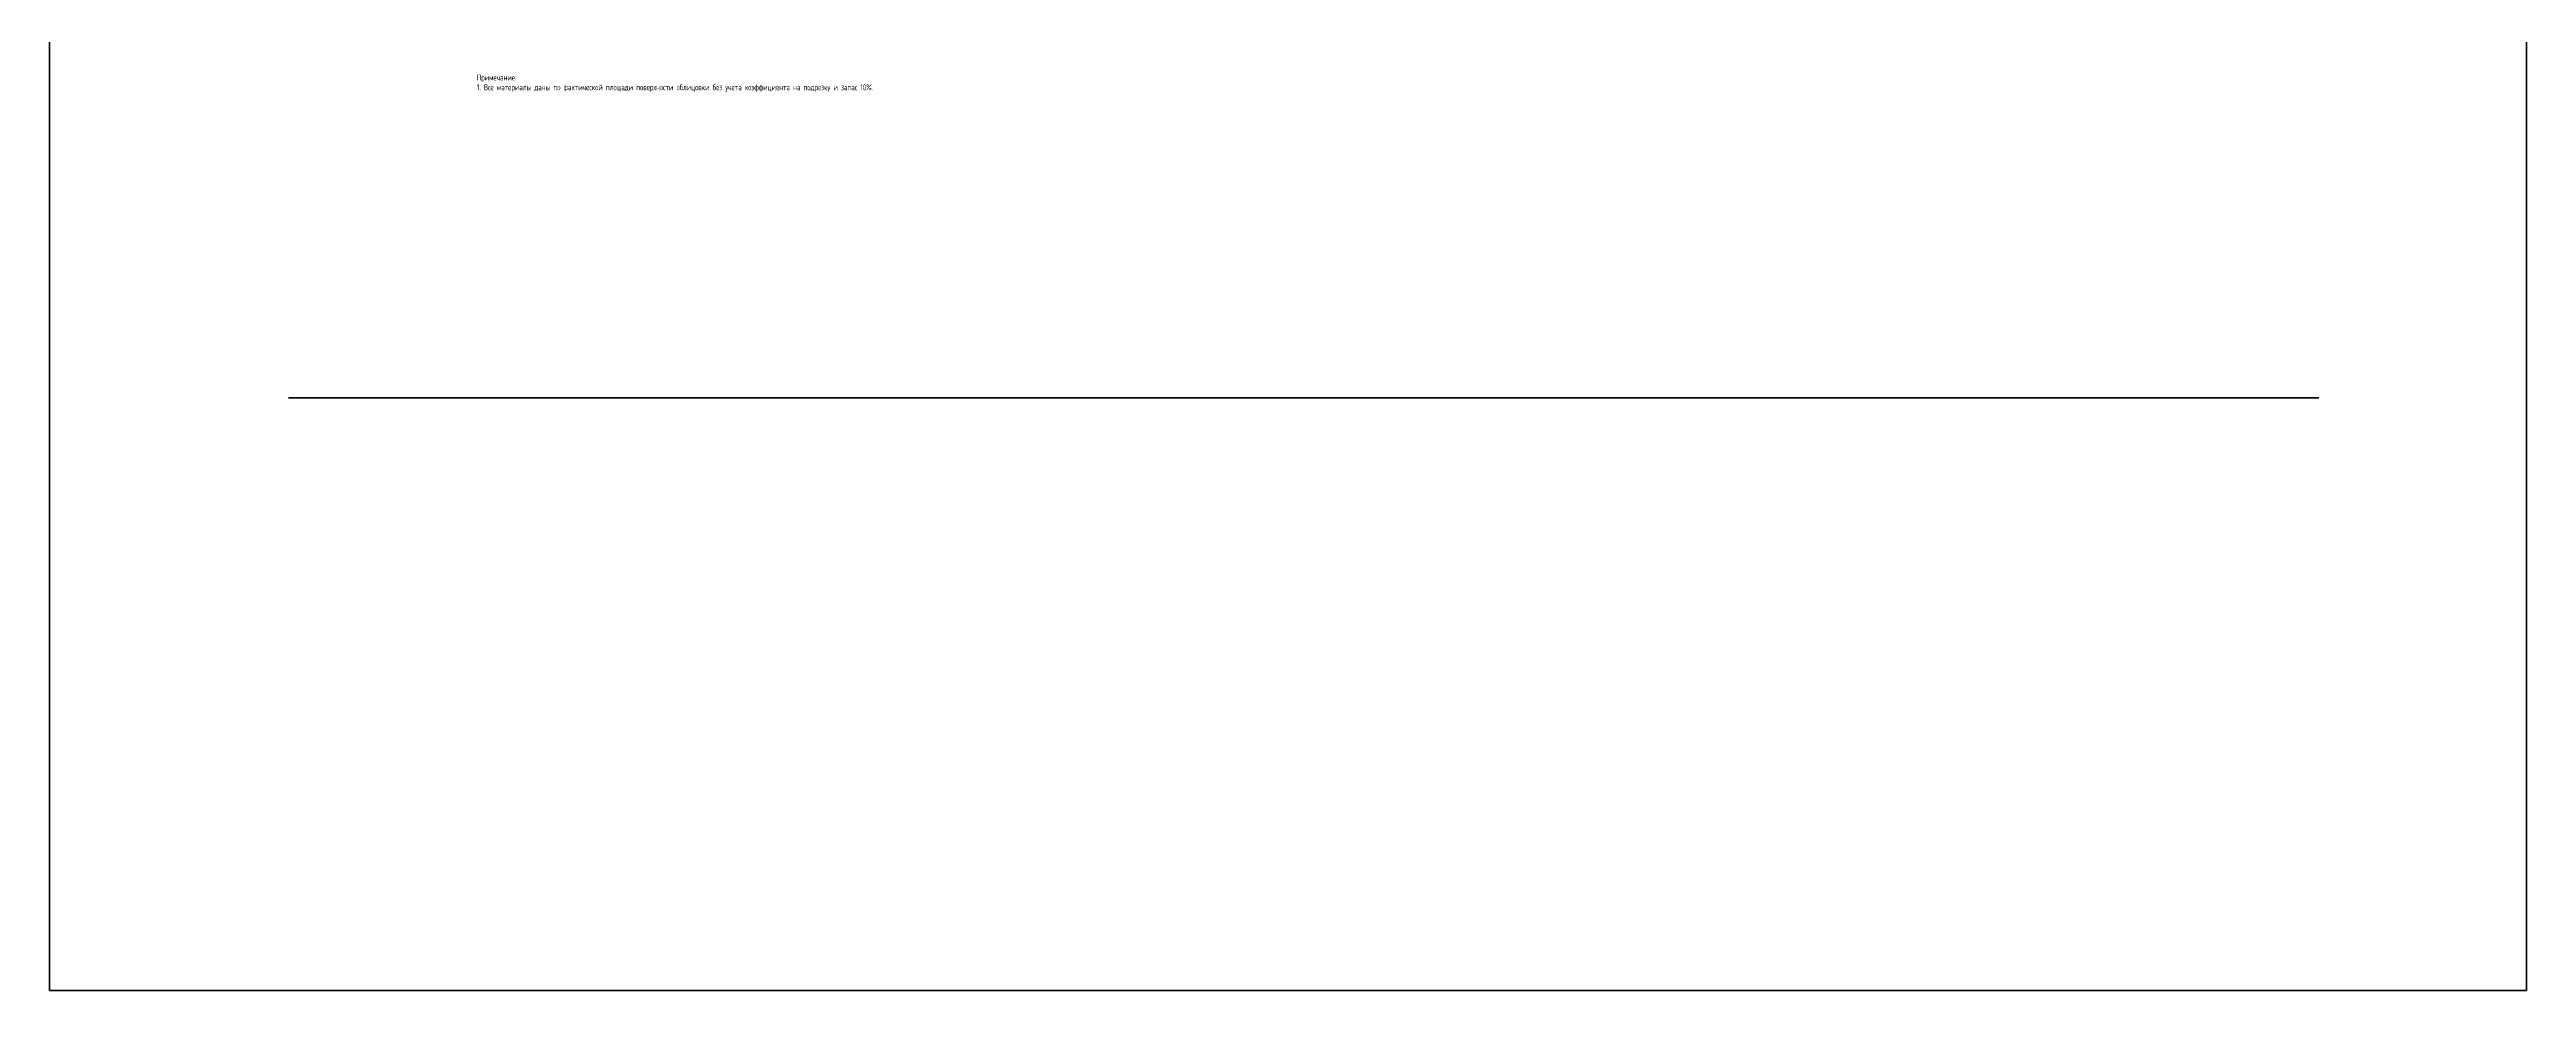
# Model space of a CAD drawing. Header units: millimetres. Extents: x -33541 to 227689, y -157708 to -37438.
# Drawn here: x -33541 to 80523, y -157708 to -114392 of the extents above; entities that cross this region are included whole.
import ezdxf

# ---------------------------------------------------------------- set-up
doc = ezdxf.new("R2010")
doc.units = ezdxf.units.MM
doc.layers.get('Defpoints').update_dxf_attribs({"true_color": 0xe5410b})
doc.layers.add('АР_Кровля', color=186, linetype='Continuous', lineweight=18)
doc.styles.add('ISOCPEUR', font='isocpeur.ttf', dxfattribs={"width": 0.7})

msp = doc.modelspace()

# ---------------------------------------------------------------- linework, layer by layer
at = {"layer": 'Defpoints', "lineweight": 40, "ltscale": 20}
msp.add_line((-22531, -130426), (70956, -130426), dxfattribs=at)
at = {"layer": 'Defpoints', "color": 3, "lineweight": 40, "ltscale": 20}
msp.add_lwpolyline([(-33541, -61278), (80523, -61278), (80523, -157708), (-33541, -157708)], close=True, dxfattribs=at)

# ---------------------------------------------------------------- texts
at = {"layer": 'АР_Кровля', "color": 2, "lineweight": 40, "ltscale": 20, "insert": (-13864, -115545), "char_height": 270, "attachment_point": 1, "style": 'ISOCPEUR'}
msp.add_mtext_dynamic_manual_height_columns('{\\C256;\\c0;Примечание:^J1. Все материалы даны по фактической площади поверхности облицовки без учета коэффициента на подрезку и запас 10%.}', width=16096.86, gutter_width=1250, heights=[0], dxfattribs=at)

doc.saveas('drawing.dxf')
